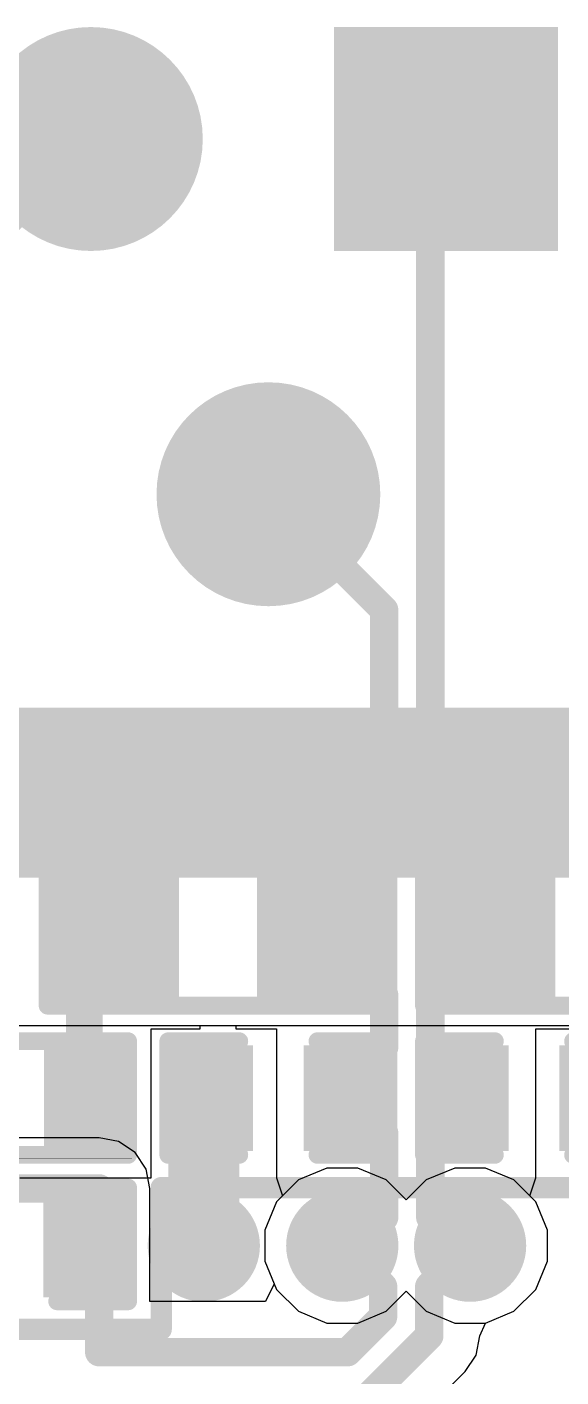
# Model space of a CAD drawing. Header units: millimetres. Extents: x 0 to 5423, y 0 to 5425.
# Drawn here: x 52.08 to 55.9, y 139.62 to 149.28 of the extents above; entities that cross this region are included whole.
import ezdxf

# ---------------------------------------------------------------- set-up
doc = ezdxf.new("R2010")
doc.units = ezdxf.units.MM
for name, color, linetype in [('BottomLayer', 5, 'Continuous'), ('BottomSolder', 6, 'Continuous'), ('MultiLayer', 9, 'Continuous'), ('PadHoleLayer', 156, 'Continuous'), ('TopLayer', 1, 'Continuous'), ('TopOverlay', 2, 'Continuous'), ('TopPaste', 8, 'Continuous'), ('TopSolder', 216, 'Continuous'), ('ViaHoleLayer', 16, 'Continuous')]:
    doc.layers.add(name, color=color, linetype=linetype)

# ---------------------------------------------------------------- blocks, each defined once
blk = doc.blocks.new('R___0402_216')
at = {"layer": 'TopLayer'}
for points in [[(-0.6985, -0.3175), (-0.6985, 0.3175), (-0.2413, 0.3175), (-0.2413, -0.3175)], [(0.2413, -0.3175), (0.2413, 0.3175), (0.6985, 0.3175), (0.6985, -0.3175)]]:
    blk.add_hatch(color=1, dxfattribs=at).paths.add_polyline_path(points)
at = {"layer": 'TopPaste'}
for points in [[(-0.6985, -0.3175), (-0.6985, 0.3175), (-0.2413, 0.3175), (-0.2413, -0.3175)], [(0.2413, -0.3175), (0.2413, 0.3175), (0.6985, 0.3175), (0.6985, -0.3175)]]:
    blk.add_hatch(color=8, dxfattribs=at).paths.add_polyline_path(points)
at = {"layer": 'TopSolder'}
for points in [[(-0.7535, -0.3725), (-0.7535, 0.3725), (-0.1863, 0.3725), (-0.1863, -0.3725)], [(0.1863, -0.3725), (0.1863, 0.3725), (0.7535, 0.3725), (0.7535, -0.3725)]]:
    blk.add_hatch(color=216, dxfattribs=at).paths.add_polyline_path(points)
at = {"layer": 'TopOverlay'}
for points, const_width in [([(-0.7874, -0.4064), (-0.7874, 0.4064)], 0.127), ([(-0.7874, 0.4064), (0.7874, 0.4064)], 0.127), ([(0.7874, -0.4064), (0.7874, 0.4064)], 0.127), ([(-0.7874, -0.4064), (0.7874, -0.4064)], 0.127), ([(-0.8128, -0.4318), (0.8128, -0.4318)], 0.00323)]:
    blk.add_lwpolyline(points, dxfattribs=dict(at, const_width=const_width))
for points, const_width in [([(-0.8191, 0.4064, 1), (-0.7556, 0.4064, 1)], 0.0635), ([(-0.8191, 0.4064, 1), (-0.7556, 0.4064, 1)], 0.0635), ([(0.7556, 0.4064, 1), (0.8191, 0.4064, 1)], 0.0635), ([(0.7556, 0.4064, 1), (0.8191, 0.4064, 1)], 0.0635), ([(-0.8191, -0.4064, 1), (-0.7556, -0.4064, 1)], 0.0635), ([(-0.8191, -0.4064, 1), (-0.7556, -0.4064, 1)], 0.0635), ([(0.7556, -0.4064, 1), (0.8191, -0.4064, 1)], 0.0635), ([(0.7556, -0.4064, 1), (0.8191, -0.4064, 1)], 0.0635), ([(-0.8136, -0.4318, 1), (-0.812, -0.4318, 1)], 0.00161), ([(0.812, -0.4318, 1), (0.8136, -0.4318, 1)], 0.00161)]:
    blk.add_lwpolyline(points, format="xyb", close=True, dxfattribs=dict(at, const_width=const_width))
blk = doc.blocks.new('R___0603_218')
at = {"layer": 'TopLayer'}
for points in [[(-0.381, 0.4445), (-0.381, -0.4445), (-1.143, -0.4445), (-1.143, 0.4445)], [(1.143, 0.4445), (1.143, -0.4445), (0.381, -0.4445), (0.381, 0.4445)]]:
    blk.add_hatch(color=1, dxfattribs=at).paths.add_polyline_path(points)
at = {"layer": 'TopPaste'}
for points in [[(-0.381, 0.4445), (-0.381, -0.4445), (-1.143, -0.4445), (-1.143, 0.4445)], [(1.143, 0.4445), (1.143, -0.4445), (0.381, -0.4445), (0.381, 0.4445)]]:
    blk.add_hatch(color=8, dxfattribs=at).paths.add_polyline_path(points)
at = {"layer": 'TopSolder'}
for points in [[(-0.2794, 0.5461), (-0.2794, -0.5461), (-1.2446, -0.5461), (-1.2446, 0.5461)], [(1.2446, 0.5461), (1.2446, -0.5461), (0.2794, -0.5461), (0.2794, 0.5461)]]:
    blk.add_hatch(color=216, dxfattribs=at).paths.add_polyline_path(points)
at = {"layer": 'TopOverlay', "const_width": 0.127}
for points in [[(-1.2192, 0.5334), (1.2192, 0.5334)], [(-1.2192, -0.5334), (-1.2192, 0.5334)], [(1.2192, -0.5334), (1.2192, 0.5334)], [(-1.2192, -0.5334), (1.2192, -0.5334)]]:
    blk.add_lwpolyline(points, dxfattribs=at)
at = {"layer": 'TopOverlay', "const_width": 0.0635}
for points in [[(-1.25095, 0.5334, 1), (-1.18745, 0.5334, 1)], [(-1.25095, 0.5334, 1), (-1.18745, 0.5334, 1)], [(1.18745, 0.5334, 1), (1.25095, 0.5334, 1)], [(1.18745, 0.5334, 1), (1.25095, 0.5334, 1)], [(-1.25095, -0.5334, 1), (-1.18745, -0.5334, 1)], [(-1.25095, -0.5334, 1), (-1.18745, -0.5334, 1)], [(1.18745, -0.5334, 1), (1.25095, -0.5334, 1)], [(1.18745, -0.5334, 1), (1.25095, -0.5334, 1)]]:
    blk.add_lwpolyline(points, format="xyb", close=True, dxfattribs=at)
blk = doc.blocks.new('R___0603_220')
at = {"layer": 'TopLayer'}
for points in [[(-0.381, 0.4445), (-0.381, -0.4445), (-1.143, -0.4445), (-1.143, 0.4445)], [(1.143, 0.4445), (1.143, -0.4445), (0.381, -0.4445), (0.381, 0.4445)]]:
    blk.add_hatch(color=1, dxfattribs=at).paths.add_polyline_path(points)
at = {"layer": 'TopPaste'}
for points in [[(-0.381, 0.4445), (-0.381, -0.4445), (-1.143, -0.4445), (-1.143, 0.4445)], [(1.143, 0.4445), (1.143, -0.4445), (0.381, -0.4445), (0.381, 0.4445)]]:
    blk.add_hatch(color=8, dxfattribs=at).paths.add_polyline_path(points)
at = {"layer": 'TopSolder'}
for points in [[(-0.2794, 0.5461), (-0.2794, -0.5461), (-1.2446, -0.5461), (-1.2446, 0.5461)], [(1.2446, 0.5461), (1.2446, -0.5461), (0.2794, -0.5461), (0.2794, 0.5461)]]:
    blk.add_hatch(color=216, dxfattribs=at).paths.add_polyline_path(points)
at = {"layer": 'TopOverlay', "const_width": 0.127}
for points in [[(1.2192, 0.5334), (-1.2192, 0.5334)], [(-1.2192, 0.5334), (-1.2192, -0.5334)], [(1.2192, 0.5334), (1.2192, -0.5334)], [(1.2192, -0.5334), (-1.2192, -0.5334)]]:
    blk.add_lwpolyline(points, dxfattribs=at)
at = {"layer": 'TopOverlay', "const_width": 0.0635}
for points in [[(-1.25095, 0.5334, 1), (-1.18745, 0.5334, 1)], [(-1.25095, 0.5334, 1), (-1.18745, 0.5334, 1)], [(1.18745, 0.5334, 1), (1.25095, 0.5334, 1)], [(1.18745, 0.5334, 1), (1.25095, 0.5334, 1)], [(-1.25095, -0.5334, 1), (-1.18745, -0.5334, 1)], [(-1.25095, -0.5334, 1), (-1.18745, -0.5334, 1)], [(1.18745, -0.5334, 1), (1.25095, -0.5334, 1)], [(1.18745, -0.5334, 1), (1.25095, -0.5334, 1)]]:
    blk.add_lwpolyline(points, format="xyb", close=True, dxfattribs=at)
blk = doc.blocks.new('HR911105A_307')
at = {"layer": 'BottomLayer'}
h = blk.add_hatch(color=5, dxfattribs=at)
edge = h.paths.add_edge_path()
edge.add_arc((1.91, -4.355), 0.699, 0, 360)
blk.add_hatch(color=5, dxfattribs=at).paths.add_polyline_path([(5.149, -5.054), (3.751, -5.054), (3.751, -3.656), (5.149, -3.656)])
h = blk.add_hatch(color=5, dxfattribs=at)
edge = h.paths.add_edge_path()
edge.add_arc((3.18, -6.895), 0.699, 0, 360)
at = {"layer": 'BottomSolder'}
h = blk.add_hatch(color=6, dxfattribs=at)
edge = h.paths.add_edge_path()
edge.add_arc((1.91, -4.355), 0.8006, 0, 360)
blk.add_hatch(color=6, dxfattribs=at).paths.add_polyline_path([(5.2506, -5.1556), (3.6494, -5.1556), (3.6494, -3.5544), (5.2506, -3.5544)])
h = blk.add_hatch(color=6, dxfattribs=at)
edge = h.paths.add_edge_path()
edge.add_arc((3.18, -6.895), 0.8006, 0, 360)
at = {"layer": 'MultiLayer'}
h = blk.add_hatch(color=9, dxfattribs=at)
edge = h.paths.add_edge_path()
edge.add_arc((1.91, -4.355), 0.699, 0, 360)
blk.add_hatch(color=9, dxfattribs=at).paths.add_polyline_path([(5.149, -5.054), (3.751, -5.054), (3.751, -3.656), (5.149, -3.656)])
h = blk.add_hatch(color=9, dxfattribs=at)
edge = h.paths.add_edge_path()
edge.add_arc((3.18, -6.895), 0.699, 0, 360)
at = {"layer": 'PadHoleLayer'}
h = blk.add_hatch(color=156, dxfattribs=at)
edge = h.paths.add_edge_path()
edge.add_arc((1.91, -4.355), 0.445, 0, 360)
h = blk.add_hatch(color=156, dxfattribs=at)
edge = h.paths.add_edge_path()
edge.add_arc((4.45, -4.355), 0.445, 0, 360)
h = blk.add_hatch(color=156, dxfattribs=at)
edge = h.paths.add_edge_path()
edge.add_arc((3.18, -6.895), 0.445, 0, 360)
at = {"layer": 'TopLayer'}
h = blk.add_hatch(color=1, dxfattribs=at)
edge = h.paths.add_edge_path()
edge.add_arc((1.91, -4.355), 0.699, 0, 360)
blk.add_hatch(color=1, dxfattribs=at).paths.add_polyline_path([(5.149, -5.054), (3.751, -5.054), (3.751, -3.656), (5.149, -3.656)])
h = blk.add_hatch(color=1, dxfattribs=at)
edge = h.paths.add_edge_path()
edge.add_arc((3.18, -6.895), 0.699, 0, 360)
at = {"layer": 'TopSolder'}
h = blk.add_hatch(color=216, dxfattribs=at)
edge = h.paths.add_edge_path()
edge.add_arc((1.91, -4.355), 0.8006, 0, 360)
blk.add_hatch(color=216, dxfattribs=at).paths.add_polyline_path([(5.2506, -5.1556), (3.6494, -5.1556), (3.6494, -3.5544), (5.2506, -3.5544)])
h = blk.add_hatch(color=216, dxfattribs=at)
edge = h.paths.add_edge_path()
edge.add_arc((3.18, -6.895), 0.8006, 0, 360)
at = {"layer": 'TopOverlay', "const_width": 0.127}
blk.add_lwpolyline([(-8, -8.485), (8, -8.485)], dxfattribs=at)
blk = doc.blocks.new('C___0402_361')
at = {"layer": 'TopLayer'}
for points in [[(-0.6985, -0.3175), (-0.6985, 0.3175), (-0.2413, 0.3175), (-0.2413, -0.3175)], [(0.2413, -0.3175), (0.2413, 0.3175), (0.6985, 0.3175), (0.6985, -0.3175)]]:
    blk.add_hatch(color=1, dxfattribs=at).paths.add_polyline_path(points)
at = {"layer": 'TopPaste'}
for points in [[(-0.6985, -0.3175), (-0.6985, 0.3175), (-0.2413, 0.3175), (-0.2413, -0.3175)], [(0.2413, -0.3175), (0.2413, 0.3175), (0.6985, 0.3175), (0.6985, -0.3175)]]:
    blk.add_hatch(color=8, dxfattribs=at).paths.add_polyline_path(points)
at = {"layer": 'TopSolder'}
for points in [[(-0.7585, -0.3775), (-0.7585, 0.3775), (-0.1813, 0.3775), (-0.1813, -0.3775)], [(0.1813, -0.3775), (0.1813, 0.3775), (0.7585, 0.3775), (0.7585, -0.3775)]]:
    blk.add_hatch(color=216, dxfattribs=at).paths.add_polyline_path(points)
at = {"layer": 'TopOverlay', "const_width": 0.127}
for points in [[(-0.2794, 0.4064), (-0.7874, 0.4064)], [(-0.7874, 0.4064), (-0.7874, -0.4064)], [(0.7874, 0.4064), (0.2794, 0.4064)], [(0.7874, 0.4064), (0.7874, -0.4064)], [(-0.2794, -0.4064), (-0.7874, -0.4064)], [(0.7874, -0.4064), (0.2794, -0.4064)]]:
    blk.add_lwpolyline(points, dxfattribs=at)
at = {"layer": 'TopOverlay', "const_width": 0.0635}
for points in [[(-0.8191, 0.4064, 1), (-0.7556, 0.4064, 1)], [(-0.8191, 0.4064, 1), (-0.7556, 0.4064, 1)], [(-0.3111, 0.4064, 1), (-0.2477, 0.4064, 1)], [(0.2477, 0.4064, 1), (0.3111, 0.4064, 1)], [(0.7556, 0.4064, 1), (0.8191, 0.4064, 1)], [(0.7556, 0.4064, 1), (0.8191, 0.4064, 1)], [(-0.8191, -0.4064, 1), (-0.7556, -0.4064, 1)], [(-0.8191, -0.4064, 1), (-0.7556, -0.4064, 1)], [(-0.3111, -0.4064, 1), (-0.2477, -0.4064, 1)], [(0.2477, -0.4064, 1), (0.3111, -0.4064, 1)], [(0.7556, -0.4064, 1), (0.8191, -0.4064, 1)], [(0.7556, -0.4064, 1), (0.8191, -0.4064, 1)]]:
    blk.add_lwpolyline(points, format="xyb", close=True, dxfattribs=at)
blk = doc.blocks.new('C___0402_363')
at = {"layer": 'TopLayer'}
for points in [[(-0.6985, -0.3175), (-0.6985, 0.3175), (-0.2413, 0.3175), (-0.2413, -0.3175)], [(0.2413, -0.3175), (0.2413, 0.3175), (0.6985, 0.3175), (0.6985, -0.3175)]]:
    blk.add_hatch(color=1, dxfattribs=at).paths.add_polyline_path(points)
at = {"layer": 'TopPaste'}
for points in [[(-0.6985, -0.3175), (-0.6985, 0.3175), (-0.2413, 0.3175), (-0.2413, -0.3175)], [(0.2413, -0.3175), (0.2413, 0.3175), (0.6985, 0.3175), (0.6985, -0.3175)]]:
    blk.add_hatch(color=8, dxfattribs=at).paths.add_polyline_path(points)
at = {"layer": 'TopSolder'}
for points in [[(-0.7585, -0.3775), (-0.7585, 0.3775), (-0.1813, 0.3775), (-0.1813, -0.3775)], [(0.1813, -0.3775), (0.1813, 0.3775), (0.7585, 0.3775), (0.7585, -0.3775)]]:
    blk.add_hatch(color=216, dxfattribs=at).paths.add_polyline_path(points)
at = {"layer": 'TopOverlay', "const_width": 0.127}
for points in [[(-0.2794, 0.4064), (-0.7874, 0.4064)], [(-0.7874, 0.4064), (-0.7874, -0.4064)], [(0.7874, 0.4064), (0.2794, 0.4064)], [(0.7874, 0.4064), (0.7874, -0.4064)], [(-0.2794, -0.4064), (-0.7874, -0.4064)], [(0.7874, -0.4064), (0.2794, -0.4064)]]:
    blk.add_lwpolyline(points, dxfattribs=at)
at = {"layer": 'TopOverlay', "const_width": 0.0635}
for points in [[(-0.8191, 0.4064, 1), (-0.7556, 0.4064, 1)], [(-0.8191, 0.4064, 1), (-0.7556, 0.4064, 1)], [(-0.3111, 0.4064, 1), (-0.2477, 0.4064, 1)], [(0.2477, 0.4064, 1), (0.3111, 0.4064, 1)], [(0.7556, 0.4064, 1), (0.8191, 0.4064, 1)], [(0.7556, 0.4064, 1), (0.8191, 0.4064, 1)], [(-0.8191, -0.4064, 1), (-0.7556, -0.4064, 1)], [(-0.8191, -0.4064, 1), (-0.7556, -0.4064, 1)], [(-0.3111, -0.4064, 1), (-0.2477, -0.4064, 1)], [(0.2477, -0.4064, 1), (0.3111, -0.4064, 1)], [(0.7556, -0.4064, 1), (0.8191, -0.4064, 1)], [(0.7556, -0.4064, 1), (0.8191, -0.4064, 1)]]:
    blk.add_lwpolyline(points, format="xyb", close=True, dxfattribs=at)
blk = doc.blocks.new('C___0402_365')
at = {"layer": 'TopLayer'}
for points in [[(-0.6985, -0.3175), (-0.6985, 0.3175), (-0.2413, 0.3175), (-0.2413, -0.3175)], [(0.2413, -0.3175), (0.2413, 0.3175), (0.6985, 0.3175), (0.6985, -0.3175)]]:
    blk.add_hatch(color=1, dxfattribs=at).paths.add_polyline_path(points)
at = {"layer": 'TopPaste'}
for points in [[(-0.6985, -0.3175), (-0.6985, 0.3175), (-0.2413, 0.3175), (-0.2413, -0.3175)], [(0.2413, -0.3175), (0.2413, 0.3175), (0.6985, 0.3175), (0.6985, -0.3175)]]:
    blk.add_hatch(color=8, dxfattribs=at).paths.add_polyline_path(points)
at = {"layer": 'TopSolder'}
for points in [[(-0.7585, -0.3775), (-0.7585, 0.3775), (-0.1813, 0.3775), (-0.1813, -0.3775)], [(0.1813, -0.3775), (0.1813, 0.3775), (0.7585, 0.3775), (0.7585, -0.3775)]]:
    blk.add_hatch(color=216, dxfattribs=at).paths.add_polyline_path(points)
at = {"layer": 'TopOverlay', "const_width": 0.127}
for points in [[(-0.7874, 0.4064), (-0.2794, 0.4064)], [(-0.7874, -0.4064), (-0.7874, 0.4064)], [(0.2794, 0.4064), (0.7874, 0.4064)], [(0.7874, -0.4064), (0.7874, 0.4064)], [(-0.7874, -0.4064), (-0.2794, -0.4064)], [(0.2794, -0.4064), (0.7874, -0.4064)]]:
    blk.add_lwpolyline(points, dxfattribs=at)
at = {"layer": 'TopOverlay', "const_width": 0.0635}
for points in [[(-0.8191, 0.4064, 1), (-0.7556, 0.4064, 1)], [(-0.8191, 0.4064, 1), (-0.7556, 0.4064, 1)], [(-0.3111, 0.4064, 1), (-0.2477, 0.4064, 1)], [(0.2477, 0.4064, 1), (0.3111, 0.4064, 1)], [(0.7556, 0.4064, 1), (0.8191, 0.4064, 1)], [(0.7556, 0.4064, 1), (0.8191, 0.4064, 1)], [(-0.8191, -0.4064, 1), (-0.7556, -0.4064, 1)], [(-0.8191, -0.4064, 1), (-0.7556, -0.4064, 1)], [(-0.3111, -0.4064, 1), (-0.2477, -0.4064, 1)], [(0.2477, -0.4064, 1), (0.3111, -0.4064, 1)], [(0.7556, -0.4064, 1), (0.8191, -0.4064, 1)], [(0.7556, -0.4064, 1), (0.8191, -0.4064, 1)]]:
    blk.add_lwpolyline(points, format="xyb", close=True, dxfattribs=at)

msp = doc.modelspace()

# ---------------------------------------------------------------- hatches: boundary and pattern name
at = {"layer": 'BottomLayer'}
msp.add_hatch(color=5, dxfattribs=at).paths.add_polyline_path([(46.101, 143.1937), (57.3532, 143.1937), (57.3532, 144.3367), (46.101, 144.3367)])
h = msp.add_hatch(color=5, dxfattribs=at)
edge = h.paths.add_edge_path()
edge.add_arc((52.6667, 143.9346), 0.3, 0, 360)
h = msp.add_hatch(color=5, dxfattribs=at)
edge = h.paths.add_edge_path()
edge.add_arc((53.34, 140.5636), 0.3, 0, 360)
h = msp.add_hatch(color=5, dxfattribs=at)
edge = h.paths.add_edge_path()
edge.add_arc((54.3306, 140.5636), 0.3, 0, 360)
h = msp.add_hatch(color=5, dxfattribs=at)
edge = h.paths.add_edge_path()
edge.add_arc((55.245, 140.5636), 0.3, 0, 360)
at = {"layer": 'BottomSolder'}
h = msp.add_hatch(color=6, dxfattribs=at)
edge = h.paths.add_edge_path()
edge.add_arc((52.6667, 143.9346), 0.4016, 0, 360)
h = msp.add_hatch(color=6, dxfattribs=at)
edge = h.paths.add_edge_path()
edge.add_arc((53.34, 140.5636), 0.4016, 0, 360)
h = msp.add_hatch(color=6, dxfattribs=at)
edge = h.paths.add_edge_path()
edge.add_arc((54.3306, 140.5636), 0.4016, 0, 360)
h = msp.add_hatch(color=6, dxfattribs=at)
edge = h.paths.add_edge_path()
edge.add_arc((55.245, 140.5636), 0.4016, 0, 360)
at = {"layer": 'TopLayer'}
h = msp.add_hatch(color=1, dxfattribs=at)
edge = h.paths.add_edge_path()
edge.add_arc((52.6667, 143.9346), 0.3, 0, 360)
h = msp.add_hatch(color=1, dxfattribs=at)
edge = h.paths.add_edge_path()
edge.add_arc((53.34, 140.5636), 0.3, 0, 360)
h = msp.add_hatch(color=1, dxfattribs=at)
edge = h.paths.add_edge_path()
edge.add_arc((54.3306, 140.5636), 0.3, 0, 360)
h = msp.add_hatch(color=1, dxfattribs=at)
edge = h.paths.add_edge_path()
edge.add_arc((55.245, 140.5636), 0.3, 0, 360)
at = {"layer": 'TopSolder'}
h = msp.add_hatch(color=216, dxfattribs=at)
edge = h.paths.add_edge_path()
edge.add_arc((52.6667, 143.9346), 0.4016, 0, 360)
h = msp.add_hatch(color=216, dxfattribs=at)
edge = h.paths.add_edge_path()
edge.add_arc((53.34, 140.5636), 0.4016, 0, 360)
h = msp.add_hatch(color=216, dxfattribs=at)
edge = h.paths.add_edge_path()
edge.add_arc((54.3306, 140.5636), 0.4016, 0, 360)
h = msp.add_hatch(color=216, dxfattribs=at)
edge = h.paths.add_edge_path()
edge.add_arc((55.245, 140.5636), 0.4016, 0, 360)
at = {"layer": 'ViaHoleLayer'}
h = msp.add_hatch(color=16, dxfattribs=at)
edge = h.paths.add_edge_path()
edge.add_arc((52.6667, 143.9346), 0.15, 0, 360)
h = msp.add_hatch(color=16, dxfattribs=at)
edge = h.paths.add_edge_path()
edge.add_arc((53.34, 140.5636), 0.15, 0, 360)
h = msp.add_hatch(color=16, dxfattribs=at)
edge = h.paths.add_edge_path()
edge.add_arc((54.3306, 140.5636), 0.15, 0, 360)
h = msp.add_hatch(color=16, dxfattribs=at)
edge = h.paths.add_edge_path()
edge.add_arc((55.245, 140.5636), 0.15, 0, 360)

# ---------------------------------------------------------------- linework, layer by layer
at = {"layer": 'BottomLayer'}
for p, q in [((20.3962, 142.1383), (61.0108, 142.1383)), ((46.741, 142.1383), (58.0602, 142.1383)), ((52.5919, 141.3351), (51.8807, 141.3351)), ((52.7306, 141.3075), (52.5919, 141.3351)), ((52.8483, 141.2289), (52.7306, 141.3075)), ((52.9268, 141.1113), (52.8483, 141.2289)), ((52.9544, 140.9725), (52.9268, 141.1113)), ((54.0168, 141.0333), (53.861, 140.8774)), ((54.2204, 141.1176), (54.0168, 141.0333)), ((54.4408, 141.1176), (54.2204, 141.1176)), ((54.6444, 141.0333), (54.4408, 141.1176)), ((54.7878, 140.8899), (54.6444, 141.0333)), ((54.9312, 141.0333), (54.7878, 140.8899)), ((55.1348, 141.1176), (54.9312, 141.0333)), ((55.3552, 141.1176), (55.1348, 141.1176)), ((55.5588, 141.0333), (55.3552, 141.1176)), ((55.7147, 140.8774), (55.5588, 141.0333)), ((52.9544, 140.1642), (52.9544, 140.9725)), ((53.861, 140.8774), (53.7766, 140.6738)), ((55.799, 140.6738), (55.7147, 140.8774)), ((53.7766, 140.6738), (53.7766, 140.4534)), ((55.799, 140.4534), (55.799, 140.6738)), ((53.7766, 140.4534), (53.8438, 140.2912)), ((55.7147, 140.2498), (55.799, 140.4534)), ((53.8438, 140.2912), (53.7806, 140.1642)), ((53.7806, 140.1642), (52.9544, 140.1642)), ((55.5588, 140.094), (55.7147, 140.2498)), ((55.3552, 140.0096), (55.5588, 140.094)), ((55.3155, 139.9192), (55.3552, 140.0096)), ((55.2879, 139.7805), (55.3155, 139.9192)), ((55.2093, 139.6628), (55.2879, 139.7805)), ((54.7615, 139.215), (55.2093, 139.6628))]:
    msp.add_line(p, q, dxfattribs=at)
at = {"layer": 'BottomLayer', "const_width": 0.2032}
for points in [[(51.8807, 140.9725), (52.5919, 140.9725)], [(52.5919, 139.8016), (52.5919, 140.9725)], [(54.3306, 140.5636), (54.6227, 140.2715)], [(54.9529, 140.2715), (55.245, 140.5636)], [(54.6227, 140.056), (54.6227, 140.2715)], [(54.9529, 139.9192), (54.9529, 140.2715)], [(54.3683, 139.8016), (54.6227, 140.056)], [(54.5051, 139.4714), (54.9529, 139.9192)], [(52.5919, 139.8016), (53.5178, 139.8016)], [(53.5178, 139.8016), (54.3683, 139.8016)]]:
    msp.add_lwpolyline(points, dxfattribs=at)
at = {"layer": 'BottomLayer', "const_width": 0.1016}
for points in [[(52.5411, 140.9725, 1), (52.6427, 140.9725, 1)], [(52.5411, 140.9725, 1), (52.6427, 140.9725, 1)], [(54.2798, 140.5636, 1), (54.3814, 140.5636, 1)], [(55.1942, 140.5636, 1), (55.2958, 140.5636, 1)], [(54.5719, 140.2715, 1), (54.6735, 140.2715, 1)], [(54.5719, 140.2715, 1), (54.6735, 140.2715, 1)], [(54.9021, 140.2715, 1), (55.0037, 140.2715, 1)], [(54.9021, 140.2715, 1), (55.0037, 140.2715, 1)], [(54.5719, 140.056, 1), (54.6735, 140.056, 1)], [(54.5719, 140.056, 1), (54.6735, 140.056, 1)], [(54.9021, 139.9192, 1), (55.0037, 139.9192, 1)], [(54.9021, 139.9192, 1), (55.0037, 139.9192, 1)], [(52.5411, 139.8016, 1), (52.6427, 139.8016, 1)], [(52.5411, 139.8016, 1), (52.6427, 139.8016, 1)], [(53.467, 139.8016, 1), (53.5686, 139.8016, 1)], [(53.467, 139.8016, 1), (53.5686, 139.8016, 1)], [(54.3175, 139.8016, 1), (54.4191, 139.8016, 1)], [(54.3175, 139.8016, 1), (54.4191, 139.8016, 1)]]:
    msp.add_lwpolyline(points, format="xyb", close=True, dxfattribs=at)
at = {"layer": 'TopLayer'}
for p, q in [((20.3962, 142.1383), (61.0108, 142.1383)), ((52.9638, 141.0474), (52.9638, 142.1142)), ((52.9638, 142.1142), (53.3146, 142.1142)), ((53.3146, 142.1142), (53.3146, 142.1383)), ((53.3146, 142.1383), (53.5686, 142.1383)), ((53.5686, 142.1383), (53.5686, 142.1142)), ((53.5686, 142.1142), (53.8607, 142.1142)), ((53.8607, 142.1142), (53.8607, 141.0474)), ((55.7149, 141.0474), (55.7149, 142.1142)), ((55.7149, 142.1142), (56.007, 142.1142)), ((52.024, 141.0474), (52.9638, 141.0474)), ((53.8607, 141.0474), (53.8607, 141.0474)), ((53.8607, 141.0474), (53.8607, 141.0474)), ((53.8607, 141.0474), (53.9039, 140.9204)), ((55.6717, 140.9204), (55.7149, 141.0474)), ((55.7149, 141.0474), (55.7149, 141.0474)), ((55.7149, 141.0474), (55.7149, 141.0474)), ((53.861, 140.8774), (53.7766, 140.6738)), ((53.9039, 140.9204), (53.861, 140.8774)), ((55.7147, 140.8774), (55.6717, 140.9204)), ((55.799, 140.6738), (55.7147, 140.8774)), ((53.7766, 140.6738), (53.7766, 140.4534)), ((55.799, 140.4534), (55.799, 140.6738)), ((53.7766, 140.4534), (53.861, 140.2498)), ((55.7147, 140.2498), (55.799, 140.4534)), ((53.861, 140.2498), (54.0168, 140.094)), ((54.6444, 140.094), (54.7878, 140.2373)), ((54.7878, 140.2373), (54.9312, 140.094)), ((55.5588, 140.094), (55.7147, 140.2498)), ((54.0168, 140.094), (54.2204, 140.0096)), ((54.4408, 140.0096), (54.6444, 140.094)), ((54.9312, 140.094), (55.1348, 140.0096)), ((55.3552, 140.0096), (55.5588, 140.094)), ((54.2204, 140.0096), (54.4408, 140.0096)), ((55.1348, 140.0096), (55.3552, 140.0096))]:
    msp.add_line(p, q, dxfattribs=at)
for points, const_width in [([(49.809, 145.7587), (52.5263, 148.476)], 0.2032), ([(52.4904, 148.476), (52.5263, 148.476)], 0.254), ([(52.5263, 148.476), (52.5322, 148.476)], 0.2032), ([(54.9604, 148.3643), (55.0722, 148.476)], 0.2032), ([(54.9604, 143.2789), (54.9604, 148.3643)], 0.2032), ([(53.8022, 145.936), (54.6302, 145.108)], 0.2032), ([(54.6302, 143.2789), (54.6302, 145.108)], 0.2032), ([(52.6667, 142.8128), (52.6667, 143.8288)], 0.508), ([(54.5112, 143.1599), (54.6302, 143.2789)], 0.2032), ([(54.9604, 143.2789), (55.0795, 143.1599)], 0.2032), ([(54.2111, 142.8805), (54.4905, 143.1599)], 0.2032), ([(54.4905, 143.1599), (54.5112, 143.1599)], 0.2032), ([(55.0795, 143.1599), (55.1001, 143.1599)], 0.2032), ([(55.1001, 143.1599), (55.3795, 142.8805)], 0.2032), ([(54.2111, 142.7535), (54.2111, 142.8805)], 0.2032), ([(55.3795, 142.7535), (55.3795, 142.8805)], 0.2032), ([(52.4887, 142.6186), (52.6871, 142.817)], 0.254), ([(52.4812, 142.6142), (52.6796, 142.8127)], 0.2032), ([(54.2111, 142.7535), (54.4905, 142.4741)], 0.2032), ([(55.1001, 142.4741), (55.3795, 142.7535)], 0.2032), ([(52.4812, 141.6189), (52.4812, 142.6142)], 0.254), ([(52.4887, 141.6189), (52.4887, 142.6186)], 0.254), ([(54.4905, 142.4741), (54.5112, 142.4741)], 0.2032), ([(54.5112, 142.4741), (54.6302, 142.3551)], 0.2032), ([(54.9604, 142.3551), (55.0795, 142.4741)], 0.2032), ([(55.0795, 142.4741), (55.1001, 142.4741)], 0.2032), ([(54.6302, 141.9826), (54.6302, 142.3551)], 0.2032), ([(54.9604, 141.9826), (54.9604, 142.3551)], 0.2032), ([(54.5112, 141.8636), (54.6302, 141.9826)], 0.2032), ([(54.9604, 141.9826), (55.0795, 141.8636)], 0.2032), ([(54.3508, 141.7366), (54.4778, 141.8636)], 0.2032), ([(54.4778, 141.8636), (54.5112, 141.8636)], 0.2032), ([(55.0795, 141.8636), (55.1128, 141.8636)], 0.2032), ([(55.1128, 141.8636), (55.2398, 141.7366)], 0.2032), ([(53.3781, 141.5935), (53.4035, 141.6189)], 0.508), ([(53.3781, 141.3707), (53.3781, 141.5935)], 0.508), ([(54.3508, 141.6477), (54.3508, 141.7366)], 0.2032), ([(55.2398, 141.6477), (55.2398, 141.7366)], 0.2032), ([(54.3508, 141.6477), (54.6302, 141.3683)], 0.2032), ([(54.9604, 141.3683), (55.2398, 141.6477)], 0.2032), ([(53.34, 141.3326), (53.3781, 141.3707)], 0.508), ([(53.34, 140.5636), (53.34, 141.3326)], 0.508), ([(54.6302, 140.7657), (54.6302, 141.3683)], 0.2032), ([(54.9604, 140.7657), (54.9604, 141.3683)], 0.2032), ([(54.4281, 140.5636), (54.6302, 140.7657)], 0.2032), ([(54.9604, 140.7657), (55.1626, 140.5636)], 0.2032), ([(54.3306, 140.5636), (54.4281, 140.5636)], 0.2032), ([(55.1626, 140.5636), (55.245, 140.5636)], 0.2032)]:
    msp.add_lwpolyline(points, dxfattribs=dict(at, const_width=const_width))
for points, const_width in [([(52.4269, 148.476, 1), (52.5539, 148.476, 1)], 0.127), ([(52.4628, 148.476, 1), (52.5898, 148.476, 1)], 0.127), ([(52.4755, 148.476, 1), (52.5771, 148.476, 1)], 0.1016), ([(52.4755, 148.476, 1), (52.5771, 148.476, 1)], 0.1016), ([(52.4814, 148.476, 1), (52.583, 148.476, 1)], 0.1016), ([(55.0214, 148.476, 1), (55.123, 148.476, 1)], 0.1016), ([(54.9096, 148.3643, 1), (55.0112, 148.3643, 1)], 0.1016), ([(54.9096, 148.3643, 1), (55.0112, 148.3643, 1)], 0.1016), ([(53.7514, 145.936, 1), (53.853, 145.936, 1)], 0.1016), ([(54.5794, 145.108, 1), (54.681, 145.108, 1)], 0.1016), ([(54.5794, 145.108, 1), (54.681, 145.108, 1)], 0.1016), ([(52.5397, 143.8288, 1), (52.7937, 143.8288, 1)], 0.254), ([(54.5794, 143.2789, 1), (54.681, 143.2789, 1)], 0.1016), ([(54.5794, 143.2789, 1), (54.681, 143.2789, 1)], 0.1016), ([(54.9096, 143.2789, 1), (55.0112, 143.2789, 1)], 0.1016), ([(54.9096, 143.2789, 1), (55.0112, 143.2789, 1)], 0.1016), ([(54.4397, 143.1599, 1), (54.5413, 143.1599, 1)], 0.1016), ([(54.4397, 143.1599, 1), (54.5413, 143.1599, 1)], 0.1016), ([(54.4604, 143.1599, 1), (54.562, 143.1599, 1)], 0.1016), ([(54.4604, 143.1599, 1), (54.562, 143.1599, 1)], 0.1016), ([(55.0287, 143.1599, 1), (55.1303, 143.1599, 1)], 0.1016), ([(55.0287, 143.1599, 1), (55.1303, 143.1599, 1)], 0.1016), ([(55.0493, 143.1599, 1), (55.1509, 143.1599, 1)], 0.1016), ([(55.0493, 143.1599, 1), (55.1509, 143.1599, 1)], 0.1016), ([(52.5397, 142.8128, 1), (52.7937, 142.8128, 1)], 0.254), ([(54.1603, 142.8805, 1), (54.2619, 142.8805, 1)], 0.1016), ([(54.1603, 142.8805, 1), (54.2619, 142.8805, 1)], 0.1016), ([(55.3287, 142.8805, 1), (55.4303, 142.8805, 1)], 0.1016), ([(55.3287, 142.8805, 1), (55.4303, 142.8805, 1)], 0.1016), ([(52.6236, 142.817, 1), (52.7506, 142.817, 1)], 0.127), ([(52.6288, 142.8127, 1), (52.7304, 142.8127, 1)], 0.1016), ([(54.1603, 142.7535, 1), (54.2619, 142.7535, 1)], 0.1016), ([(54.1603, 142.7535, 1), (54.2619, 142.7535, 1)], 0.1016), ([(55.3287, 142.7535, 1), (55.4303, 142.7535, 1)], 0.1016), ([(55.3287, 142.7535, 1), (55.4303, 142.7535, 1)], 0.1016), ([(52.4177, 142.6142, 1), (52.5447, 142.6142, 1)], 0.127), ([(52.4252, 142.6186, 1), (52.5522, 142.6186, 1)], 0.127), ([(52.4252, 142.6186, 1), (52.5522, 142.6186, 1)], 0.127), ([(52.4304, 142.6142, 1), (52.532, 142.6142, 1)], 0.1016), ([(54.4397, 142.4741, 1), (54.5413, 142.4741, 1)], 0.1016), ([(54.4397, 142.4741, 1), (54.5413, 142.4741, 1)], 0.1016), ([(54.4604, 142.4741, 1), (54.562, 142.4741, 1)], 0.1016), ([(54.4604, 142.4741, 1), (54.562, 142.4741, 1)], 0.1016), ([(55.0287, 142.4741, 1), (55.1303, 142.4741, 1)], 0.1016), ([(55.0287, 142.4741, 1), (55.1303, 142.4741, 1)], 0.1016), ([(55.0493, 142.4741, 1), (55.1509, 142.4741, 1)], 0.1016), ([(55.0493, 142.4741, 1), (55.1509, 142.4741, 1)], 0.1016), ([(54.5794, 142.3551, 1), (54.681, 142.3551, 1)], 0.1016), ([(54.5794, 142.3551, 1), (54.681, 142.3551, 1)], 0.1016), ([(54.9096, 142.3551, 1), (55.0112, 142.3551, 1)], 0.1016), ([(54.9096, 142.3551, 1), (55.0112, 142.3551, 1)], 0.1016), ([(54.5794, 141.9826, 1), (54.681, 141.9826, 1)], 0.1016), ([(54.5794, 141.9826, 1), (54.681, 141.9826, 1)], 0.1016), ([(54.9096, 141.9826, 1), (55.0112, 141.9826, 1)], 0.1016), ([(54.9096, 141.9826, 1), (55.0112, 141.9826, 1)], 0.1016), ([(54.427, 141.8636, 1), (54.5286, 141.8636, 1)], 0.1016), ([(54.427, 141.8636, 1), (54.5286, 141.8636, 1)], 0.1016), ([(54.4604, 141.8636, 1), (54.562, 141.8636, 1)], 0.1016), ([(54.4604, 141.8636, 1), (54.562, 141.8636, 1)], 0.1016), ([(55.0287, 141.8636, 1), (55.1303, 141.8636, 1)], 0.1016), ([(55.0287, 141.8636, 1), (55.1303, 141.8636, 1)], 0.1016), ([(55.062, 141.8636, 1), (55.1636, 141.8636, 1)], 0.1016), ([(55.062, 141.8636, 1), (55.1636, 141.8636, 1)], 0.1016), ([(53.2511, 141.5935, 1), (53.5051, 141.5935, 1)], 0.254), ([(53.2511, 141.5935, 1), (53.5051, 141.5935, 1)], 0.254), ([(53.2765, 141.6189, 1), (53.5305, 141.6189, 1)], 0.254), ([(54.3, 141.7366, 1), (54.4016, 141.7366, 1)], 0.1016), ([(54.3, 141.7366, 1), (54.4016, 141.7366, 1)], 0.1016), ([(55.189, 141.7366, 1), (55.2906, 141.7366, 1)], 0.1016), ([(55.189, 141.7366, 1), (55.2906, 141.7366, 1)], 0.1016), ([(52.4177, 141.6189, 1), (52.5447, 141.6189, 1)], 0.127), ([(52.4252, 141.6189, 1), (52.5522, 141.6189, 1)], 0.127), ([(54.3, 141.6477, 1), (54.4016, 141.6477, 1)], 0.1016), ([(54.3, 141.6477, 1), (54.4016, 141.6477, 1)], 0.1016), ([(55.189, 141.6477, 1), (55.2906, 141.6477, 1)], 0.1016), ([(55.189, 141.6477, 1), (55.2906, 141.6477, 1)], 0.1016), ([(53.2511, 141.3707, 1), (53.5051, 141.3707, 1)], 0.254), ([(53.2511, 141.3707, 1), (53.5051, 141.3707, 1)], 0.254), ([(53.213, 141.3326, 1), (53.467, 141.3326, 1)], 0.254), ([(53.213, 141.3326, 1), (53.467, 141.3326, 1)], 0.254), ([(54.5794, 141.3683, 1), (54.681, 141.3683, 1)], 0.1016), ([(54.5794, 141.3683, 1), (54.681, 141.3683, 1)], 0.1016), ([(54.9096, 141.3683, 1), (55.0112, 141.3683, 1)], 0.1016), ([(54.9096, 141.3683, 1), (55.0112, 141.3683, 1)], 0.1016), ([(54.5794, 140.7657, 1), (54.681, 140.7657, 1)], 0.1016), ([(54.5794, 140.7657, 1), (54.681, 140.7657, 1)], 0.1016), ([(54.9096, 140.7657, 1), (55.0112, 140.7657, 1)], 0.1016), ([(54.9096, 140.7657, 1), (55.0112, 140.7657, 1)], 0.1016), ([(53.213, 140.5636, 1), (53.467, 140.5636, 1)], 0.254), ([(54.2798, 140.5636, 1), (54.3814, 140.5636, 1)], 0.1016), ([(54.3773, 140.5636, 1), (54.4789, 140.5636, 1)], 0.1016), ([(54.3773, 140.5636, 1), (54.4789, 140.5636, 1)], 0.1016), ([(55.1118, 140.5636, 1), (55.2134, 140.5636, 1)], 0.1016), ([(55.1118, 140.5636, 1), (55.2134, 140.5636, 1)], 0.1016), ([(55.1942, 140.5636, 1), (55.2958, 140.5636, 1)], 0.1016)]:
    msp.add_lwpolyline(points, format="xyb", close=True, dxfattribs=dict(at, const_width=const_width))
at = {"layer": 'TopOverlay', "const_width": 0.1524}
for points in [[(45.9232, 143.5864), (57.5818, 143.5864)], [(53.0352, 139.9643), (53.0352, 140.9781)], [(53.0352, 140.9781), (57.5818, 140.9781)], [(50.976, 139.9643), (53.0352, 139.9643)]]:
    msp.add_lwpolyline(points, dxfattribs=at)
at = {"layer": 'TopOverlay', "const_width": 0.0762}
for points in [[(52.9971, 140.9781, 1), (53.0733, 140.9781, 1)], [(52.9971, 140.9781, 1), (53.0733, 140.9781, 1)], [(52.9971, 139.9643, 1), (53.0733, 139.9643, 1)], [(52.9971, 139.9643, 1), (53.0733, 139.9643, 1)]]:
    msp.add_lwpolyline(points, format="xyb", close=True, dxfattribs=at)

# ---------------------------------------------------------------- block references
for name, p in [('HR911105A_307', (50.6222, 152.831)), ('R___0603_218', (56.134, 142.8127)), ('R___0402_216', (52.0113, 141.6189)), ('C___0402_365', (53.8734, 141.6189))]:
    msp.add_blockref(name, p)
at = {"rotation": 180}
for name, p in [('R___0603_220', (53.4416, 142.8127)), ('C___0402_363', (55.7022, 141.6189)), ('C___0402_361', (52.0113, 140.5717))]:
    msp.add_blockref(name, p, dxfattribs=at)

doc.saveas('drawing.dxf')
